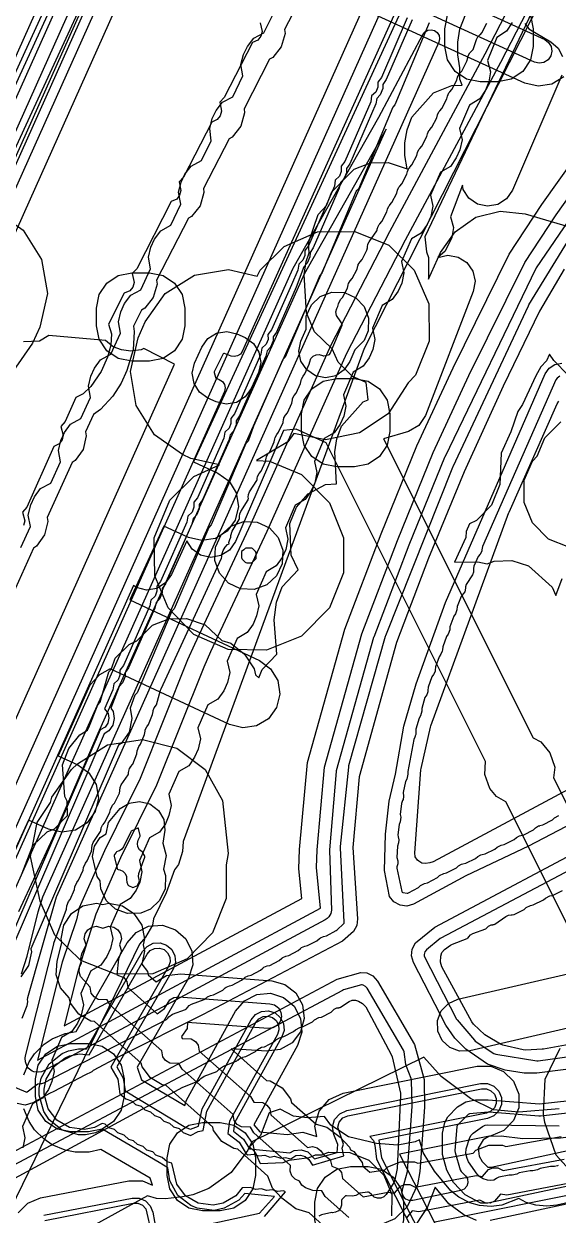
# Model space of a CAD drawing. Header units: metres. Extents: x 3158 to 3711, y 9867 to 11440.
# Drawn here: x 3595.4 to 3625.6, y 11284.5 to 11351.9 of the extents above; entities that cross this region are included whole.
import ezdxf

# ---------------------------------------------------------------- set-up
doc = ezdxf.new("R2010")
doc.units = ezdxf.units.M
doc.layers.add('AI_GREENING_EXCLUSIONS', color=1, linetype='Continuous')
doc.layers.add('AI_GREENING_LAWN', color=82, linetype='Continuous')

msp = doc.modelspace()

# ---------------------------------------------------------------- linework, layer by layer
at = {"layer": 'AI_GREENING_EXCLUSIONS'}
for points in [[(3615.856, 11389.337), (3578.503, 11305.892)], [(3616.796, 11388.998), (3579.417, 11305.485)], [(3592.33, 11338.079), (3613.297, 11384.923)], [(3589.991, 11338.357), (3606.111, 11373.537)], [(3590.264, 11338.232), (3606.384, 11373.412)], [(3593.957, 11342.763), (3607.77, 11372.71)], [(3631.171, 11368.948), (3621.447, 11350.129), (3616.065, 11340.106), (3612.755, 11333.686), (3608.23, 11323.592), (3605.04, 11316.774), (3604.657, 11315.919), (3601.978, 11309.208), (3599.951, 11305.132), (3598.529, 11301.896), (3598.369, 11301.232), (3597.557, 11298.841), (3596.166, 11293.294), (3612.172, 11301.884), (3611.95, 11304.174), (3611.97, 11305.175), (3612.387, 11309.847), (3614.501, 11317.375), (3616.51, 11322.657), (3618.537, 11327.625), (3620.556, 11331.984), (3623.722, 11338.369), (3625.49, 11341.065), (3627.433, 11343.787)], [(3551.793, 11251.274), (3603.641, 11367.027)], [(3631.5, 11367.408), (3622.335, 11349.667), (3616.948, 11339.637), (3613.644, 11333.228), (3609.138, 11323.173), (3605.95, 11316.359), (3605.566, 11315.501), (3602.906, 11308.835), (3600.865, 11304.726), (3599.478, 11301.539), (3598.465, 11298.363), (3597.677, 11295.23), (3611.111, 11302.438), (3610.952, 11304.105), (3610.971, 11305.2), (3611.424, 11310.117), (3613.538, 11317.646), (3615.587, 11323.041), (3617.609, 11327.998), (3619.657, 11332.422), (3622.834, 11338.828), (3624.674, 11341.643), (3626.642, 11344.398)], [(3568.627, 11291.224), (3601.912, 11365.595)], [(3559.291, 11229.226), (3618.511, 11361.559)], [(3560.204, 11228.818), (3619.424, 11361.15)], [(3619.435, 11358.495), (3604.985, 11327.098), (3606.365, 11326.467), (3606.998, 11326.01), (3607.408, 11325.346), (3607.532, 11324.576), (3607.353, 11323.816), (3606.896, 11323.183), (3606.232, 11322.774), (3605.461, 11322.649), (3604.702, 11322.829), (3603.313, 11323.464), (3601.399, 11319.306), (3608.721, 11315.873), (3609.35, 11315.411), (3609.753, 11314.743), (3609.87, 11313.971), (3609.683, 11313.214), (3609.22, 11312.585), (3608.552, 11312.182), (3607.781, 11312.065), (3607.023, 11312.252), (3600.278, 11315.414), (3599.673, 11315.07), (3599.121, 11314.49), (3597.336, 11310.498), (3598.45, 11309.989), (3599.082, 11309.532), (3599.492, 11308.868), (3599.617, 11308.098), (3599.437, 11307.338), (3598.98, 11306.706), (3598.316, 11306.296), (3597.546, 11306.171), (3596.786, 11306.351), (3595.664, 11306.864), (3591.085, 11296.916)], [(3626.408, 11357.358), (3618.071, 11339.812), (3618.154, 11338.968), (3618.275, 11338.639), (3618.275, 11337.42), (3618.959, 11338.93), (3619.77, 11340.104), (3620.941, 11340.918), (3622.324, 11341.27), (3623.742, 11341.114), (3626.679, 11340.241)], [(3611.959, 11356.851), (3624.84, 11350.962), (3625.062, 11350.802), (3625.205, 11350.57), (3625.249, 11350.3), (3625.186, 11350.034), (3625.026, 11349.813), (3624.793, 11349.669), (3624.524, 11349.626), (3624.258, 11349.689), (3611.11, 11355.712)], [(3625.363, 11354.646), (3614.642, 11333.498), (3604.401, 11305.653), (3604.362, 11305.094), (3604.147, 11304.344), (3603.92, 11304.058), (3603.447, 11302.745), (3602.725, 11301.279), (3602.674, 11300.92), (3602.279, 11300.247), (3601.932, 11299.858), (3586.598, 11268.394)], [(3625.363, 11354.646), (3614.642, 11333.498), (3604.401, 11305.653), (3604.362, 11305.094), (3604.147, 11304.344), (3603.92, 11304.058), (3603.447, 11302.745), (3602.725, 11301.279), (3602.674, 11300.92), (3602.279, 11300.247), (3601.932, 11299.858), (3586.598, 11268.394)], [(3625.911, 11348.861), (3625.247, 11348.451), (3624.477, 11348.327), (3623.717, 11348.506), (3611.468, 11354.107), (3610.14, 11351.533), (3610.166, 11351.309), (3609.953, 11350.558), (3609.469, 11349.946), (3609.292, 11349.847), (3607.845, 11347.041), (3607.872, 11346.817), (3607.659, 11346.067), (3607.175, 11345.454), (3606.998, 11345.355), (3605.551, 11342.55), (3605.577, 11342.326), (3605.365, 11341.575), (3604.881, 11340.963), (3604.704, 11340.864), (3602.902, 11337.364), (3602.928, 11337.14), (3602.716, 11336.389), (3602.232, 11335.777), (3602.055, 11335.678), (3601.592, 11334.771), (3601.643, 11334.47), (3601.584, 11333.438), (3601.23, 11332.257), (3600.892, 11331.549), (3600.427, 11330.82), (3599.724, 11330.06), (3599.343, 11329.784), (3598.884, 11328.79), (3598.921, 11328.568), (3598.747, 11327.807), (3598.295, 11327.171), (3598.123, 11327.064), (3596.713, 11323.952), (3596.75, 11323.73), (3596.576, 11322.969), (3596.124, 11322.333), (3595.952, 11322.226), (3594.585, 11319.211)], [(3617.073, 11352.197), (3615.608, 11348.819), (3615.401, 11348.561), (3615.404, 11348.27), (3615.294, 11347.998), (3615.058, 11347.774), (3615.012, 11347.442), (3613.547, 11344.064), (3613.34, 11343.806), (3613.343, 11343.516), (3613.233, 11343.244), (3612.996, 11343.019), (3612.95, 11342.688), (3611.486, 11339.309), (3611.279, 11339.052), (3611.281, 11338.761), (3611.172, 11338.489), (3610.935, 11338.264), (3610.889, 11337.933), (3610.526, 11337.096), (3609.407, 11334.558), (3609.198, 11334.301), (3609.2, 11334.016), (3609.09, 11333.743), (3608.849, 11333.517), (3608.801, 11333.185), (3607.315, 11329.816), (3607.106, 11329.56), (3607.108, 11329.274), (3606.999, 11329.002), (3606.758, 11328.776), (3606.71, 11328.444), (3605.224, 11325.075), (3605.015, 11324.819), (3605.017, 11324.533), (3604.907, 11324.261), (3604.666, 11324.034), (3604.618, 11323.703), (3603.132, 11320.334), (3602.924, 11320.077), (3602.925, 11319.792), (3602.816, 11319.519), (3602.575, 11319.293), (3602.527, 11318.961), (3601.041, 11315.592), (3600.832, 11315.336), (3600.834, 11315.05), (3600.724, 11314.778), (3600.483, 11314.552), (3600.435, 11314.22), (3599.961, 11313.144), (3600.161, 11312.879), (3600.211, 11312.61), (3600.154, 11312.343), (3599.999, 11312.118), (3599.717, 11311.96), (3594.454, 11299.749)], [(3617.348, 11352.078), (3615.883, 11348.699), (3615.698, 11348.431), (3615.694, 11348.191), (3615.543, 11347.83), (3615.355, 11347.637), (3615.287, 11347.323), (3613.822, 11343.945), (3613.637, 11343.677), (3613.633, 11343.437), (3613.482, 11343.076), (3613.293, 11342.882), (3613.226, 11342.568), (3611.761, 11339.19), (3611.575, 11338.922), (3611.572, 11338.682), (3611.42, 11338.321), (3611.232, 11338.128), (3610.801, 11336.975), (3609.681, 11334.437), (3609.494, 11334.17), (3609.49, 11333.937), (3609.339, 11333.576), (3609.145, 11333.377), (3609.076, 11333.064), (3607.59, 11329.695), (3607.402, 11329.428), (3607.398, 11329.195), (3607.247, 11328.834), (3607.054, 11328.636), (3606.984, 11328.323), (3605.498, 11324.954), (3605.311, 11324.687), (3605.307, 11324.454), (3605.156, 11324.093), (3604.963, 11323.894), (3604.893, 11323.582), (3603.407, 11320.213), (3603.219, 11319.946), (3603.215, 11319.713), (3603.064, 11319.352), (3602.871, 11319.153), (3602.801, 11318.84), (3601.315, 11315.471), (3601.128, 11315.204), (3601.124, 11314.971), (3600.973, 11314.61), (3600.78, 11314.412), (3600.31, 11313.191), (3600.44, 11312.989), (3600.511, 11312.606), (3600.429, 11312.224), (3600.208, 11311.903), (3599.945, 11311.733), (3594.776, 11299.738)], [(3595.226, 11322.266), (3595.781, 11323.457), (3595.654, 11324.098), (3595.793, 11324.666), (3596.004, 11325.119), (3596.35, 11325.591), (3596.922, 11325.906), (3597.477, 11327.097), (3597.35, 11327.738), (3597.489, 11328.306), (3597.7, 11328.759), (3598.046, 11329.232), (3598.618, 11329.546), (3599.173, 11330.737), (3599.046, 11331.378), (3599.185, 11331.946), (3599.396, 11332.4), (3599.742, 11332.872), (3600.315, 11333.187), (3600.87, 11334.377), (3600.743, 11335.018), (3600.881, 11335.587), (3601.093, 11336.04), (3601.439, 11336.512), (3602.011, 11336.827), (3602.566, 11338.017), (3602.439, 11338.658), (3602.578, 11339.227), (3602.789, 11339.68), (3603.135, 11340.152), (3603.707, 11340.467), (3604.267, 11341.669), (3604.138, 11342.336), (3604.288, 11342.902), (3604.508, 11343.351), (3604.862, 11343.817), (3605.44, 11344.121), (3605.985, 11345.234), (3605.903, 11345.944), (3606.052, 11346.51), (3606.272, 11346.959), (3606.627, 11347.424), (3607.205, 11347.728), (3607.782, 11348.909), (3607.667, 11349.552), (3607.816, 11350.117), (3608.036, 11350.567), (3608.391, 11351.032), (3608.969, 11351.336), (3609.546, 11352.516)], [(3595.301, 11303.855), (3595.912, 11305.425), (3596.711, 11306.192), (3597.126, 11306.375), (3597.874, 11307.116), (3597.844, 11307.928), (3597.724, 11308.189), (3597.589, 11309.979), (3597.938, 11310.91), (3598.572, 11311.677), (3599.007, 11311.941), (3599.082, 11312.083), (3599.576, 11313.378), (3599.713, 11313.532), (3600.211, 11315.228), (3600.351, 11315.406), (3600.568, 11316.004), (3601.348, 11316.79), (3601.784, 11316.995), (3602.666, 11317.876), (3603.597, 11318.226), (3604.591, 11318.253), (3605.641, 11317.901), (3606.595, 11316.999), (3607.097, 11316.854), (3607.877, 11316.237), (3608.413, 11315.398), (3608.49, 11315.075), (3608.674, 11314.901), (3608.867, 11315.369), (3609.697, 11316.243), (3609.541, 11318.17), (3609.671, 11319.168), (3610.01, 11320.043), (3610.912, 11320.993), (3610.508, 11321.831), (3610.432, 11323.625), (3610.811, 11324.544), (3611.47, 11325.289), (3612.444, 11325.817), (3613.077, 11325.856), (3612.972, 11327.666), (3613.089, 11328.393), (3613.35, 11329.117), (3614.588, 11330.49), (3614.859, 11330.612), (3614.754, 11331.587), (3613.969, 11331.932), (3613.159, 11332.742), (3612.833, 11333.48), (3611.82, 11334.44), (3611.367, 11335.524), (3611.235, 11337.695), (3611.352, 11338.422), (3611.527, 11338.907), (3611.496, 11339.476), (3612.03, 11341.074), (3612.51, 11341.593), (3612.812, 11342.364), (3614.071, 11343.643), (3615.002, 11343.993), (3615.996, 11344.02), (3617.058, 11343.656), (3616.942, 11344.415), (3616.943, 11345.133), (3617.06, 11345.86), (3617.321, 11346.584), (3618.559, 11347.957), (3619.589, 11348.364), (3620.168, 11348.38), (3620.039, 11348.73), (3620.039, 11349.359), (3619.923, 11350.102), (3619.924, 11350.82), (3620.041, 11351.547), (3620.38, 11352.422)], [(3618.313, 11351.901), (3616.372, 11347.271), (3616.252, 11347.146), (3614.311, 11342.517), (3614.191, 11342.392), (3612.25, 11337.762), (3612.13, 11337.637), (3610.168, 11333.017), (3610.04, 11332.884), (3608.382, 11329.118), (3608.076, 11328.275), (3607.949, 11328.143), (3605.985, 11323.534), (3605.857, 11323.401), (3603.893, 11318.792), (3603.766, 11318.66), (3601.802, 11314.051), (3601.675, 11313.919), (3601.401, 11313.188), (3601.511, 11312.592), (3601.348, 11311.828), (3600.905, 11311.186), (3600.757, 11311.09), (3595.801, 11299.589), (3595.833, 11299.417), (3595.67, 11298.653), (3595.227, 11298.011)], [(3623, 11351.924), (3622.683, 11351.432), (3622.13, 11351.083), (3621.615, 11349.779), (3621.78, 11349.147), (3621.676, 11348.571), (3621.492, 11348.106), (3621.175, 11347.615), (3620.598, 11347.261), (3620.022, 11345.941), (3620.165, 11345.303), (3620.04, 11344.731), (3619.841, 11344.273), (3619.507, 11343.793), (3618.942, 11343.464), (3618.382, 11342.178), (3618.525, 11341.541), (3618.4, 11340.969), (3618.2, 11340.511), (3617.866, 11340.03), (3617.302, 11339.701), (3616.742, 11338.416), (3616.885, 11337.779), (3616.76, 11337.207), (3616.56, 11336.748), (3616.226, 11336.268), (3615.662, 11335.939), (3615.101, 11334.654), (3615.244, 11334.016), (3615.12, 11333.444), (3614.92, 11332.986), (3614.586, 11332.505), (3614.021, 11332.176), (3613.461, 11330.891), (3613.604, 11330.254), (3613.479, 11329.682), (3613.28, 11329.224), (3612.946, 11328.743), (3612.381, 11328.414), (3611.821, 11327.129), (3611.964, 11326.491), (3611.839, 11325.92), (3611.639, 11325.461), (3611.305, 11324.981), (3610.741, 11324.652), (3610.181, 11323.366), (3610.324, 11322.729), (3610.199, 11322.157), (3609.999, 11321.699), (3609.665, 11321.218), (3609.101, 11320.889), (3608.54, 11319.604), (3608.683, 11318.967), (3608.559, 11318.395), (3608.359, 11317.936), (3608.025, 11317.456), (3607.46, 11317.127), (3606.895, 11315.838), (3607.035, 11315.2), (3606.909, 11314.629), (3606.707, 11314.171), (3606.371, 11313.692), (3605.806, 11313.365), (3605.241, 11312.082), (3605.382, 11311.444), (3605.255, 11310.872), (3605.054, 11310.415), (3604.718, 11309.935), (3604.152, 11309.608), (3603.588, 11308.325), (3603.728, 11307.687), (3603.602, 11307.116), (3603.4, 11306.658), (3603.064, 11306.179), (3602.499, 11305.852), (3601.934, 11304.569), (3602.075, 11303.931), (3601.948, 11303.359), (3601.747, 11302.902), (3601.411, 11302.422), (3600.845, 11302.095), (3600.281, 11300.812), (3600.421, 11300.174), (3600.295, 11299.603), (3600.093, 11299.145), (3599.757, 11298.666), (3599.192, 11298.339), (3598.627, 11297.055), (3598.768, 11296.417), (3598.641, 11295.846), (3598.44, 11295.388), (3598.104, 11294.909), (3597.538, 11294.582), (3596.974, 11293.299), (3597.114, 11292.661), (3596.988, 11292.09), (3596.786, 11291.632), (3596.45, 11291.152), (3595.885, 11290.825), (3595.32, 11289.542), (3595.461, 11288.904), (3595.334, 11288.333)], [(3608.764, 11351.911), (3608.87, 11351.412), (3608.795, 11351.149), (3608.626, 11350.935), (3608.316, 11350.793), (3606.727, 11347.682), (3606.47, 11347.419), (3606.576, 11346.921), (3606.501, 11346.658), (3606.332, 11346.444), (3606.022, 11346.302), (3604.433, 11343.191), (3604.176, 11342.928), (3604.281, 11342.429), (3604.207, 11342.166), (3604.038, 11341.952), (3603.728, 11341.811), (3601.784, 11338.005), (3601.527, 11337.742), (3601.632, 11337.243), (3601.558, 11336.981), (3601.389, 11336.766), (3601.079, 11336.625), (3600.193, 11334.89), (3600.35, 11334.329), (3600.308, 11333.686), (3600.132, 11333.017), (3599.768, 11332.202), (3599.189, 11331.358), (3598.747, 11330.944), (3598.346, 11330.737), (3597.735, 11329.374), (3597.491, 11329.098), (3597.622, 11328.606), (3597.561, 11328.339), (3597.403, 11328.117), (3597.1, 11327.96), (3595.564, 11324.536), (3595.321, 11324.26), (3595.451, 11323.768), (3595.39, 11323.502)], [(3623.716, 11351.878), (3623.944, 11351.569), (3625.189, 11350.837), (3625.597, 11350.485), (3625.854, 11350.011)], [(3625.807, 11348.951), (3623.01, 11342.447), (3622.678, 11341.965), (3622.187, 11341.646), (3621.612, 11341.54), (3621.039, 11341.662), (3620.557, 11341.993), (3620.239, 11342.484), (3620.191, 11342.743), (3619.521, 11340.945), (3619.676, 11340.347), (3619.583, 11339.77), (3619.206, 11339.011), (3618.792, 11338.643), (3619.368, 11338.774), (3619.945, 11338.675), (3620.439, 11338.362), (3620.777, 11337.883), (3620.905, 11337.312), (3620.805, 11336.736), (3618.102, 11329.719), (3617.723, 11329.16), (3617.137, 11328.823), (3615.73, 11328.397), (3624.192, 11311.509), (3624.624, 11311.277), (3625.134, 11310.659), (3625.413, 11309.847), (3625.328, 11309.243), (3632.13, 11295.667)], [(3595.262, 11298.169), (3595.589, 11299.163), (3596.204, 11301.67), (3596.477, 11302.519), (3615.886, 11345.903), (3611.24, 11337.711), (3599.583, 11311.754), (3597.02, 11305.829), (3595.104, 11301.678)], [(3625.939, 11337.995), (3624.553, 11335.618), (3622.487, 11331.38), (3620.293, 11326.541), (3618.27, 11321.66), (3616.458, 11316.887), (3614.359, 11309.311), (3614.002, 11305.303), (3614.257, 11301.289), (3614.215, 11300.901), (3614.028, 11300.559), (3613.413, 11300.011), (3605.527, 11295.881), (3600.816, 11293.51), (3599.317, 11292.705), (3599.234, 11292.639), (3598.838, 11292.448), (3597.099, 11291.516), (3596.854, 11291.42), (3595.917, 11290.881), (3595.472, 11290.76), (3595.019, 11290.853)], [(3560.89, 11236.47), (3603.917, 11332.616), (3602.184, 11333.51), (3602.034, 11333.428), (3601.452, 11333.363), (3600.923, 11333.426), (3600.454, 11333.606), (3600.017, 11333.958), (3596.811, 11334.236), (3596.811, 11334.236), (3596.276, 11333.928), (3595.386, 11333.89)], [(3626.169, 11332.009), (3625.359, 11332.82), (3625.107, 11333.193), (3624.948, 11332.811), (3624.629, 11332.475), (3624.336, 11331.961), (3623.58, 11330.343), (3623.326, 11329.95), (3622.923, 11328.794), (3622.372, 11327.587), (3622.301, 11325.822), (3621.831, 11324.657), (3620.976, 11323.78), (3620.583, 11323.599), (3620.4, 11323.16), (3620.38, 11322.821), (3619.748, 11321.43), (3621.067, 11321.456), (3621.589, 11321.348), (3621.986, 11321.497), (3622.98, 11321.524), (3623.929, 11321.224), (3625.254, 11320.013), (3625.47, 11319.558), (3625.828, 11320.516)], [(3631.492, 11309.351), (3623.932, 11305.382), (3620.389, 11303.704), (3617.425, 11302.115), (3617.05, 11302.005), (3616.662, 11302.047), (3616.32, 11302.234), (3616.075, 11302.538), (3615.78, 11304.003), (3615.843, 11306.071), (3616.053, 11307.934), (3616.402, 11309.457), (3616.878, 11312.16), (3617.578, 11314.552), (3619.231, 11319.15), (3624.861, 11332.077), (3625.086, 11332.396), (3625.086, 11332.396), (3625.415, 11332.605), (3625.8, 11332.672)], [(3626.2, 11322.273), (3625.047, 11322.741), (3624.141, 11323.647), (3623.673, 11324.8), (3623.687, 11326.058), (3624.141, 11327.141), (3624.413, 11327.432), (3624.842, 11328.457), (3625.748, 11329.363)], [(3627.431, 11298.349), (3622.649, 11307.891), (3622.107, 11308.185), (3621.747, 11308.647), (3621.45, 11309.439), (3621.502, 11310.18), (3612.486, 11328.174), (3610.799, 11328.95), (3610.079, 11328.867), (3607.364, 11322.601), (3607.03, 11322.121), (3606.538, 11321.804), (3605.962, 11321.701), (3605.39, 11321.826), (3604.909, 11322.16), (3604.606, 11322.632), (3603.748, 11320.74), (3603.407, 11320.264), (3602.909, 11319.955), (3602.332, 11319.86), (3601.762, 11319.993), (3601.605, 11320.106), (3563.628, 11235.244)], [(3627.817, 11292.998), (3624.401, 11292.553), (3623.678, 11292.553), (3622.597, 11292.726), (3621.604, 11293.067), (3620.375, 11293.915), (3619.758, 11294.546), (3619.244, 11295.272), (3617.415, 11298.812), (3617.415, 11298.812), (3617.307, 11299.187), (3617.351, 11299.575), (3617.54, 11299.916), (3618.62, 11300.801), (3638.341, 11311.274)], [(3612.657, 11283.655), (3611.535, 11284.671), (3610.769, 11284.902), (3609.986, 11285.506), (3609.448, 11286.071), (3609.188, 11286.744), (3607.491, 11288.271), (3607.268, 11288.302), (3606.595, 11288.698), (3606.124, 11289.32), (3606.073, 11289.517), (3603.447, 11291.872), (3603.223, 11291.903), (3602.551, 11292.298), (3602.08, 11292.921), (3602.029, 11293.118), (3599.402, 11295.473), (3599.179, 11295.504), (3598.506, 11295.899), (3598.036, 11296.522), (3597.959, 11296.817), (3597.474, 11297.379), (3597.228, 11298.12), (3597.285, 11298.898), (3597.553, 11299.923), (3597.506, 11300.16), (3597.658, 11300.925), (3598.092, 11301.574), (3598.741, 11302.008), (3599.506, 11302.16), (3599.859, 11302.09), (3600.212, 11302.16), (3600.977, 11302.008), (3601.626, 11301.574), (3602.06, 11300.925), (3602.212, 11300.16), (3602.142, 11299.809), (3602.213, 11299.453), (3602.068, 11298.726), (3602.385, 11298.307), (3602.436, 11298.111), (3602.871, 11297.723), (3603.471, 11298.07), (3604.257, 11298.168), (3609.408, 11297.784), (3610.159, 11297.575), (3610.774, 11297.094), (3611.158, 11296.415), (3611.253, 11295.64), (3611.044, 11294.888), (3610.564, 11294.274), (3609.884, 11293.889), (3609.11, 11293.795), (3607.117, 11293.943), (3609.107, 11292.155), (3609.33, 11292.124), (3610.003, 11291.729), (3610.473, 11291.106), (3610.524, 11290.909), (3611.915, 11289.671), (3612.528, 11289.518), (3613.273, 11288.948), (3613.812, 11288.383), (3613.87, 11288.232), (3614.047, 11288.128), (3614.517, 11287.505), (3614.568, 11287.309), (3614.96, 11286.96), (3615.81, 11287.107), (3615.971, 11287.265), (3616.695, 11287.557), (3617.475, 11287.549), (3617.662, 11287.47), (3620.79, 11288.047), (3620.95, 11288.205), (3621.674, 11288.496), (3622.455, 11288.489), (3622.641, 11288.409), (3625.769, 11288.987)], [(3595.394, 11292.47), (3595.696, 11293.192), (3596.006, 11293.653), (3596.547, 11294.194), (3597.008, 11294.504), (3597.73, 11294.806), (3598.36, 11294.92), (3601.239, 11299.93), (3601.752, 11300.518), (3602.452, 11300.864), (3603.23, 11300.917), (3603.97, 11300.668), (3604.557, 11300.154), (3604.904, 11299.455), (3604.957, 11298.677), (3604.707, 11297.937), (3601.809, 11292.894), (3602.044, 11292.184), (3604.495, 11290.729), (3604.596, 11291.034), (3607.364, 11296.056), (3607.867, 11296.652), (3608.56, 11297.011), (3609.337, 11297.078), (3610.081, 11296.842), (3610.678, 11296.339), (3611.037, 11295.646), (3611.103, 11294.868), (3610.867, 11294.125), (3608.392, 11289.635), (3608.739, 11289.242), (3610.29, 11289.096), (3611.164, 11289.229), (3611.951, 11288.974), (3611.85, 11289.575), (3612.086, 11290.415), (3612.657, 11291.074), (3613.454, 11291.428), (3621.017, 11292.948), (3621.798, 11292.949), (3622.519, 11292.652), (3623.072, 11292.101), (3623.372, 11291.381), (3623.374, 11290.601), (3623.076, 11289.879), (3622.526, 11289.326), (3621.805, 11289.026), (3616.641, 11287.989), (3619.491, 11282.395)], [(3613.767, 11284.407), (3612.438, 11285.591), (3612.248, 11285.906), (3611.739, 11285.93), (3611.325, 11286.078), (3611.105, 11286.24), (3610.971, 11286.464), (3610.734, 11286.569), (3610.546, 11286.767), (3610.447, 11287.021), (3610.474, 11287.339), (3608.393, 11289.192), (3608.204, 11289.506), (3607.695, 11289.53), (3607.459, 11289.669), (3607.295, 11289.887), (3607.236, 11290.222), (3604.349, 11292.792), (3604.159, 11293.107), (3603.651, 11293.131), (3603.415, 11293.269), (3603.25, 11293.487), (3603.192, 11293.823), (3600.305, 11296.393), (3600.115, 11296.708), (3599.606, 11296.732), (3599.371, 11296.87), (3599.206, 11297.088), (3599.147, 11297.424), (3598.604, 11298.021), (3598.518, 11298.28), (3598.538, 11298.552), (3598.655, 11298.785), (3598.617, 11299.042), (3598.683, 11299.307), (3598.916, 11299.807), (3598.806, 11300.16), (3598.859, 11300.428), (3599.011, 11300.655), (3599.238, 11300.807), (3599.506, 11300.86), (3599.859, 11300.75), (3600.212, 11300.86), (3600.48, 11300.807), (3600.707, 11300.655), (3600.859, 11300.428), (3600.912, 11300.16), (3600.802, 11299.807), (3600.913, 11299.453), (3600.752, 11299.024), (3600.659, 11298.119), (3601.05, 11297.959), (3601.215, 11297.741), (3601.273, 11297.405), (3602.941, 11295.921), (3603.347, 11296.206), (3603.645, 11296.699), (3603.885, 11296.837), (3604.16, 11296.872), (3609.311, 11296.487), (3609.574, 11296.414), (3609.789, 11296.246), (3609.923, 11296.008), (3609.957, 11295.737), (3609.884, 11295.474), (3609.715, 11295.259), (3609.478, 11295.124), (3609.206, 11295.091), (3604.652, 11295.431), (3604.635, 11295.091), (3604.309, 11294.639), (3604.35, 11294.521), (3604.859, 11294.497), (3605.094, 11294.358), (3605.259, 11294.14), (3605.318, 11293.805), (3608.204, 11291.235), (3608.394, 11290.92), (3608.903, 11290.896), (3609.138, 11290.758), (3609.303, 11290.54), (3609.362, 11290.204), (3611.428, 11288.364), (3611.707, 11288.409), (3611.972, 11288.343), (3612.191, 11288.18), (3612.312, 11287.979), (3612.714, 11287.687), (3612.809, 11287.314), (3613.183, 11287.157), (3613.347, 11286.939), (3613.406, 11286.603), (3614.573, 11285.564), (3615.988, 11285.831), (3616.353, 11285.789), (3616.683, 11286.177), (3616.936, 11286.279), (3617.209, 11286.277), (3617.511, 11286.118), (3620.967, 11286.77), (3621.332, 11286.728), (3621.662, 11287.117), (3621.915, 11287.219), (3622.189, 11287.216), (3622.49, 11287.058), (3625.946, 11287.71)], [(3668.178, 11301.226), (3666.615, 11300.499), (3661.826, 11298.002), (3659.552, 11296.992), (3657.493, 11296.207), (3653.95, 11295.16), (3634.548, 11290.327), (3632.729, 11289.938), (3629.942, 11289.42), (3625.724, 11288.887), (3623.612, 11288.844), (3622.382, 11288.995), (3621.68, 11288.978), (3621.359, 11288.795), (3621.082, 11288.323), (3621.138, 11287.88), (3621.301, 11287.566), (3621.628, 11287.249), (3621.807, 11287.251), (3632.124, 11289.487), (3648.354, 11292.877), (3665.306, 11296.3), (3679.976, 11299.445)], [(3603.234, 11283.458), (3608.721, 11284.654), (3609.574, 11285.598), (3607.883, 11285.758), (3607.544, 11285.386), (3606.722, 11284.924), (3606.158, 11284.81), (3605.198, 11284.924), (3604.837, 11285.075), (3604.106, 11285.656), (3603.644, 11286.478), (3603.53, 11287.214), (3603.057, 11287.513), (3599.86, 11289.376), (3599.452, 11289.194), (3598.888, 11289.08), (3598.492, 11289.08), (3597.567, 11289.345), (3596.836, 11289.926), (3596.525, 11290.387), (3596.26, 11291.312), (3596.26, 11291.708), (3596.374, 11292.272), (3596.836, 11293.094), (3597.567, 11293.675), (3597.928, 11293.826), (3598.492, 11293.94), (3598.941, 11293.93), (3602.106, 11299.432), (3602.363, 11299.726), (3602.712, 11299.899), (3603.102, 11299.925), (3603.471, 11299.801), (3603.765, 11299.544), (3603.939, 11299.194), (3603.965, 11298.805), (3603.84, 11298.435), (3600.665, 11292.916), (3601.006, 11292.272), (3601.12, 11291.57), (3604.559, 11289.494), (3604.822, 11289.395), (3605.27, 11289.571), (3605.472, 11290.552), (3608.24, 11295.573), (3608.491, 11295.871), (3608.838, 11296.051), (3609.227, 11296.084), (3609.598, 11295.966), (3609.897, 11295.715), (3610.076, 11295.368), (3610.11, 11294.979), (3609.991, 11294.607), (3607.313, 11289.749), (3607.251, 11289.292), (3607.814, 11288.824), (3608.161, 11288.277), (3610.442, 11288.064), (3610.682, 11288.193), (3611.071, 11288.233), (3611.444, 11288.122), (3611.833, 11287.716), (3613.107, 11288.085), (3613.147, 11288.534), (3612.921, 11289.091), (3612.849, 11289.521), (3612.967, 11289.941), (3613.252, 11290.271), (3613.651, 11290.448), (3621.214, 11291.968), (3621.605, 11291.968), (3621.965, 11291.82), (3622.242, 11291.544), (3622.392, 11291.184), (3622.393, 11290.794), (3622.244, 11290.433), (3621.969, 11290.157), (3621.608, 11290.007), (3615.46, 11288.771), (3615.623, 11287.783), (3618.786, 11281.578)], [(3608.999, 11284.453), (3610.183, 11285.854), (3610.073, 11285.909), (3609.735, 11285.872), (3609.453, 11285.971), (3609.114, 11285.934), (3608.832, 11286.034), (3608.495, 11285.996), (3608.211, 11286.096), (3607.744, 11286.088), (3607.377, 11285.634), (3606.663, 11285.218), (3606.099, 11285.104), (3605.257, 11285.218), (3604.543, 11285.634), (3604.044, 11286.284), (3603.759, 11287.475), (3603.495, 11287.548), (3603.22, 11287.791), (3602.859, 11287.924), (3602.682, 11288.107), (3602.361, 11288.213), (3602.144, 11288.423), (3601.823, 11288.529), (3601.606, 11288.739), (3601.343, 11288.813), (3601.068, 11289.055), (3600.706, 11289.189), (3600.53, 11289.371), (3600.207, 11289.479), (3599.992, 11289.687), (3599.833, 11289.719), (3599.393, 11289.488), (3598.829, 11289.374), (3597.987, 11289.488), (3597.273, 11289.904), (3596.774, 11290.554), (3596.554, 11291.371), (3596.554, 11291.649), (3596.668, 11292.213), (3597.084, 11292.927), (3597.734, 11293.426), (3597.987, 11293.532), (3598.551, 11293.646), (3599.092, 11293.593), (3602.366, 11299.282), (3602.546, 11299.488), (3602.791, 11299.609), (3603.063, 11299.628), (3603.322, 11299.54), (3603.528, 11299.361), (3603.649, 11299.116), (3603.667, 11298.844), (3603.58, 11298.585), (3600.311, 11292.904), (3600.712, 11292.213), (3600.826, 11291.384), (3601.167, 11291.113), (3601.491, 11291.005), (3601.705, 11290.797), (3602.029, 11290.689), (3602.243, 11290.481), (3602.565, 11290.374), (3602.781, 11290.165), (3603.103, 11290.058), (3603.32, 11289.849), (3603.641, 11289.742), (3603.858, 11289.533), (3604.179, 11289.426), (3604.396, 11289.217), (3604.82, 11289.032), (3605.257, 11289.262), (3605.539, 11289.319), (3605.735, 11290.407), (3608.503, 11295.428), (3608.679, 11295.637), (3608.921, 11295.763), (3609.193, 11295.786), (3609.454, 11295.703), (3609.663, 11295.527), (3609.788, 11295.285), (3609.811, 11295.013), (3609.729, 11294.752), (3607.024, 11289.845), (3606.928, 11289.148), (3607.566, 11288.657), (3607.959, 11287.997), (3608.062, 11287.946), (3608.399, 11287.983), (3608.683, 11287.883), (3609.02, 11287.92), (3609.304, 11287.821), (3609.573, 11287.863), (3609.925, 11287.758), (3610.195, 11287.801), (3610.49, 11287.727), (3610.771, 11287.907), (3611.042, 11287.935), (3611.304, 11287.857), (3611.516, 11287.684), (3611.713, 11287.369), (3613.486, 11287.882), (3613.386, 11288.32), (3613.464, 11288.551), (3613.149, 11289.505), (3613.231, 11289.799), (3613.431, 11290.03), (3613.71, 11290.154), (3621.273, 11291.673), (3621.547, 11291.674), (3621.799, 11291.57), (3621.993, 11291.377), (3622.098, 11291.125), (3622.098, 11290.852), (3621.994, 11290.599), (3621.801, 11290.406), (3621.549, 11290.301), (3614.958, 11288.977), (3615.155, 11288.758), (3615.239, 11288.498), (3615.331, 11287.695), (3618.574, 11281.332)], [(3594.172, 11287.77), (3613.104, 11297.871), (3614.44, 11298.255), (3614.78, 11298.226), (3615.13, 11298.056), (3615.389, 11297.764), (3617.483, 11294.182), (3618.018, 11292.205), (3618.051, 11290.645), (3617.789, 11287.003), (3617.658, 11286.242), (3617.068, 11285.009), (3616.376, 11284.322), (3615.166, 11283.824), (3614.776, 11283.819), (3614.503, 11283.914), (3614.327, 11283.737), (3613.967, 11283.587), (3592.785, 11279.327)], [(3626.4, 11295.157), (3620.605, 11293.819), (3620.02, 11293.801), (3619.473, 11294.008), (3619.046, 11294.409), (3618.806, 11294.943), (3618.788, 11295.528), (3618.995, 11296.075), (3619.396, 11296.501), (3619.93, 11296.742), (3626.876, 11298.346)], [(3625.664, 11290.548), (3623.385, 11290.354), (3621.944, 11290.494), (3620.647, 11291.138), (3618.989, 11292.38), (3618.002, 11293.469), (3608.286, 11288.688), (3608.056, 11288.202), (3607.11, 11286.954), (3605.859, 11286.047), (3604.958, 11285.685), (3604.373, 11285.57), (3603.408, 11285.46), (3602.897, 11285.488), (3602.38, 11285.621), (3595.727, 11281.964)], [(3626.802, 11286.48), (3625.496, 11287.93), (3624.845, 11289.769), (3624.772, 11290.272), (3624.874, 11292.22), (3625.713, 11293.981)], [(3648.049, 11290.821), (3621.624, 11285.219), (3621.234, 11285.214), (3620.351, 11285.691), (3619.675, 11286.379), (3619.302, 11287.074), (3619.071, 11287.966), (3619.055, 11289.164), (3619.199, 11289.781), (3619.366, 11290.102), (3619.366, 11290.102), (3619.905, 11290.655), (3620.384, 11290.934), (3620.932, 11291.054), (3621.653, 11291.063), (3624.546, 11290.829), (3629.663, 11291.401)], [(3595.07, 11284.665), (3595.624, 11285.215), (3596.346, 11285.511), (3601.326, 11286.484), (3602.112, 11286.48), (3602.68, 11286.239), (3602.539, 11286.629), (3599.747, 11288.254), (3599.086, 11288.1), (3598.294, 11288.1), (3597.73, 11288.214), (3597.008, 11288.516), (3596.547, 11288.826), (3596.006, 11289.367), (3595.696, 11289.828), (3595.394, 11290.55)], [(3627.251, 11285.507), (3625.521, 11285.104), (3624.952, 11285.049), (3624.333, 11285.104), (3623.796, 11285.255), (3623.382, 11285.474), (3622.416, 11285.104), (3621.807, 11285.032), (3621.147, 11285.087), (3620.6, 11285.241), (3619.982, 11285.557), (3619.539, 11285.908), (3618.607, 11287.032), (3617.972, 11288.078), (3617.757, 11288.786), (3617.524, 11288.675), (3616.545, 11288.49), (3615.325, 11288.581), (3613.742, 11288.97), (3612.76, 11289.613), (3612.395, 11290.117), (3611.409, 11290.032), (3610.645, 11290.131), (3609.89, 11290.531), (3609.273, 11290.316), (3608.771, 11289.041), (3608.152, 11288.4), (3608.468, 11288.1), (3608.76, 11287.465), (3610.056, 11287.51), (3610.394, 11287.652), (3611.527, 11287.8), (3611.881, 11287.945), (3612.263, 11287.945), (3612.617, 11288.09), (3613.82, 11288.087), (3614.901, 11287.636), (3615.741, 11286.794), (3616.193, 11285.698), (3616.188, 11284.5)], [(3634.434, 11283.967), (3634.522, 11285.16), (3634.872, 11286.202), (3635.49, 11287.143), (3635.325, 11287.142), (3621.765, 11284.228)], [(3626.157, 11286.325), (3622.701, 11285.673), (3622.336, 11285.715), (3622.006, 11285.326), (3621.753, 11285.224), (3621.479, 11285.227), (3621.178, 11285.385), (3617.721, 11284.733), (3617.356, 11284.775), (3617.027, 11284.386)], [(3620.985, 11284.242), (3620.269, 11284.554), (3619.412, 11285.186), (3618.653, 11286.121), (3618.223, 11285.007), (3617.607, 11284.087)], [(3618.631, 11284.16), (3627.803, 11286.003)], [(3596.538, 11284.529), (3601.518, 11285.502), (3601.911, 11285.5), (3602.272, 11285.347), (3602.547, 11285.067), (3602.693, 11284.702), (3602.886, 11283.653)], [(3596.595, 11284.235), (3601.575, 11285.208), (3601.85, 11285.206), (3602.103, 11285.099), (3602.296, 11284.903), (3602.609, 11283.498)]]:
    msp.add_lwpolyline(points, dxfattribs=at)
for points in [[(3623.6, 11352.989), (3624.034, 11352.34), (3624.186, 11351.575), (3624.186, 11350.575), (3624.034, 11349.81), (3623.6, 11349.161), (3622.951, 11348.727), (3622.186, 11348.575), (3621.186, 11348.575), (3620.421, 11348.727), (3619.772, 11349.161), (3619.338, 11349.81), (3619.186, 11350.575), (3619.186, 11351.575), (3619.338, 11352.34), (3619.772, 11352.989), (3620.421, 11353.423), (3621.186, 11353.575), (3622.186, 11353.575), (3622.951, 11353.423), (3623.6, 11352.989)], [(3596.402, 11338.533), (3596.731, 11336.61), (3596.299, 11334.708), (3595.896, 11333.804), (3594.769, 11332.213), (3593.118, 11331.173), (3591.195, 11330.844), (3589.293, 11331.276), (3588.829, 11331.483), (3587.237, 11332.61), (3586.197, 11334.261), (3585.868, 11336.184), (3586.3, 11338.086), (3586.703, 11338.99), (3587.83, 11340.581), (3589.481, 11341.621), (3591.404, 11341.95), (3593.306, 11341.518), (3593.771, 11341.311), (3595.362, 11340.184), (3596.402, 11338.533)], [(3606.465, 11326.928), (3604.844, 11327.298), (3604.376, 11327.508), (3602.786, 11328.637), (3601.75, 11330.29), (3601.424, 11332.215), (3601.859, 11334.115), (3602.266, 11335.022), (3603.395, 11336.609), (3605.048, 11337.646), (3606.972, 11337.971), (3608.594, 11337.599), (3608.755, 11337.925), (3610.105, 11339.276), (3612.006, 11340.096), (3614.102, 11340.119), (3616.025, 11339.34), (3617.47, 11337.925), (3618.29, 11336.024), (3618.314, 11333.929), (3617.535, 11332.006), (3617.123, 11331.563), (3615.986, 11329.817), (3614.364, 11328.733), (3612.451, 11328.352), (3610.661, 11328.708), (3610.319, 11328.226), (3608.545, 11327.169), (3609.287, 11327.134), (3611.092, 11326.378), (3612.682, 11324.788), (3613.473, 11322.807), (3613.473, 11320.829), (3612.682, 11318.848), (3611.092, 11317.258), (3609.111, 11316.467), (3606.957, 11316.502), (3605.009, 11317.354), (3603.562, 11318.848), (3602.806, 11320.653), (3602.771, 11322.807), (3603.658, 11324.931), (3605.009, 11326.282), (3606.465, 11326.928)], [(3603.916, 11337.205), (3604.35, 11336.556), (3604.502, 11335.791), (3604.502, 11334.791), (3604.35, 11334.026), (3603.916, 11333.377), (3603.267, 11332.943), (3602.502, 11332.791), (3601.502, 11332.791), (3600.737, 11332.943), (3600.088, 11333.377), (3599.654, 11334.026), (3599.502, 11334.791), (3599.502, 11335.791), (3599.654, 11336.556), (3600.088, 11337.205), (3600.737, 11337.639), (3601.502, 11337.791), (3602.502, 11337.791), (3603.267, 11337.639), (3603.916, 11337.205)], [(3611.366, 11335.332), (3611.657, 11335.969), (3612.157, 11336.438), (3612.816, 11336.688), (3613.526, 11336.665), (3614.163, 11336.374), (3614.633, 11335.873), (3614.883, 11335.215), (3614.859, 11334.504), (3614.633, 11333.963), (3614.111, 11333.427), (3613.832, 11332.768), (3613.511, 11332.292), (3613.025, 11331.966), (3612.445, 11331.853), (3611.877, 11331.966), (3611.39, 11332.292), (3611.061, 11332.788), (3610.951, 11333.363), (3611.065, 11333.926), (3611.348, 11334.595), (3611.366, 11335.332)], [(3604.923, 11332.113), (3605.053, 11332.684), (3605.459, 11333.588), (3605.797, 11334.064), (3606.293, 11334.375), (3606.87, 11334.472), (3607.441, 11334.342), (3607.905, 11334.133), (3608.38, 11333.796), (3608.691, 11333.3), (3608.789, 11332.723), (3608.659, 11332.152), (3608.255, 11331.248), (3607.917, 11330.772), (3607.42, 11330.46), (3606.844, 11330.363), (3606.273, 11330.493), (3605.808, 11330.701), (3605.331, 11331.04), (3605.02, 11331.536), (3604.923, 11332.113)], [(3615.505, 11331.23), (3615.939, 11330.581), (3616.091, 11329.816), (3616.091, 11328.816), (3615.939, 11328.051), (3615.505, 11327.402), (3614.856, 11326.968), (3614.091, 11326.816), (3613.091, 11326.816), (3612.326, 11326.968), (3611.677, 11327.402), (3611.243, 11328.051), (3611.091, 11328.816), (3611.091, 11329.816), (3611.243, 11330.581), (3611.677, 11331.23), (3612.326, 11331.664), (3613.091, 11331.816), (3614.091, 11331.816), (3614.856, 11331.664), (3615.505, 11331.23)], [(3608.594, 11323.703), (3609.279, 11323.38), (3609.78, 11322.832), (3610.042, 11322.115), (3610.007, 11321.346), (3609.684, 11320.661), (3609.136, 11320.16), (3608.419, 11319.898), (3607.65, 11319.933), (3606.965, 11320.256), (3606.464, 11320.804), (3606.202, 11321.521), (3606.237, 11322.29), (3606.56, 11322.975), (3607.108, 11323.476), (3607.825, 11323.738), (3608.594, 11323.703)], [(3596.986, 11308.158), (3598.097, 11309.724), (3598.432, 11310.042), (3600.129, 11311.103), (3602.107, 11311.414), (3604.047, 11310.924), (3605.64, 11309.712), (3606.63, 11307.972), (3606.947, 11304.964), (3606.841, 11304.326), (3606.841, 11302.434), (3606.056, 11300.482), (3604.625, 11299.012), (3602.7, 11298.176), (3600.576, 11298.147), (3598.624, 11298.932), (3597.154, 11300.363), (3596.318, 11302.288), (3595.781, 11304.809), (3596.162, 11306.722), (3596.913, 11307.846), (3596.986, 11308.158)], [(3600.054, 11306.093), (3600.176, 11306.718), (3600.844, 11307.506), (3601.353, 11307.825), (3601.946, 11307.918), (3602.529, 11307.771), (3603.007, 11307.407), (3603.304, 11306.885), (3603.372, 11306.289), (3603.252, 11305.549), (3603.449, 11304.853), (3603.285, 11304.095), (3603.41, 11303.72), (3603.381, 11302.98), (3603.074, 11302.319), (3602.55, 11301.834), (3602.008, 11301.607), (3601.268, 11301.578), (3600.58, 11301.834), (3600.056, 11302.319), (3599.749, 11302.98), (3599.72, 11303.419), (3599.552, 11303.67), (3599.281, 11304.809), (3599.395, 11305.383), (3599.72, 11305.87), (3600.054, 11306.093)], [(3600.476, 11293.655), (3600.91, 11293.006), (3601.062, 11292.241), (3601.062, 11291.241), (3600.91, 11290.476), (3600.476, 11289.827), (3599.827, 11289.393), (3599.062, 11289.241), (3598.062, 11289.241), (3597.297, 11289.393), (3596.648, 11289.827), (3596.214, 11290.476), (3596.062, 11291.241), (3596.062, 11292.241), (3596.214, 11293.006), (3596.648, 11293.655), (3597.297, 11294.089), (3598.062, 11294.241), (3599.062, 11294.241), (3599.827, 11294.089), (3600.476, 11293.655)], [(3607.91, 11289.196), (3608.344, 11288.547), (3608.496, 11287.782), (3608.496, 11286.782), (3608.344, 11286.017), (3607.91, 11285.368), (3607.261, 11284.934), (3606.496, 11284.782), (3605.496, 11284.782), (3604.731, 11284.934), (3604.082, 11285.368), (3603.648, 11286.017), (3603.496, 11286.782), (3603.496, 11287.782), (3603.648, 11288.547), (3604.082, 11289.196), (3604.731, 11289.63), (3605.496, 11289.782), (3606.496, 11289.782), (3607.261, 11289.63), (3607.91, 11289.196)], [(3616.268, 11286.693), (3616.702, 11286.044), (3616.854, 11285.279), (3616.854, 11284.279), (3616.702, 11283.514), (3616.268, 11282.865), (3615.619, 11282.431), (3614.854, 11282.279), (3613.854, 11282.279), (3613.089, 11282.431), (3612.44, 11282.865), (3612.006, 11283.514), (3611.854, 11284.279), (3611.854, 11285.279), (3612.006, 11286.044), (3612.44, 11286.693), (3613.089, 11287.127), (3613.854, 11287.279), (3614.854, 11287.279), (3615.619, 11287.127), (3616.268, 11286.693)]]:
    msp.add_lwpolyline(points, close=True, dxfattribs=at)
at = {"layer": 'AI_GREENING_LAWN'}
for points in [[(3586.034, 11333.138), (3600.755, 11366.125), (3600.757, 11366.129), (3611.919, 11390.515), (3612.023, 11390.664), (3612.174, 11390.765), (3612.202, 11390.778), (3612.411, 11390.819), (3612.618, 11390.771), (3613.94, 11390.141), (3614.107, 11390.013), (3614.206, 11389.828), (3614.22, 11389.619), (3614.087, 11388.683), (3614.049, 11388.549), (3548.99, 11243.146)], [(3591.853, 11337.475), (3614.854, 11388.878)], [(3621.985, 11364.911), (3607.746, 11333.342), (3607.638, 11333.188), (3607.48, 11333.085), (3607.296, 11333.048), (3607.111, 11333.081), (3606.736, 11333.225), (3606.697, 11333.232), (3606.672, 11333.201), (3606.17, 11332.234), (3606.157, 11332.192), (3606.161, 11332.148), (3606.232, 11331.883), (3606.259, 11331.835), (3606.305, 11331.805), (3606.446, 11331.753), (3606.62, 11331.646), (3606.736, 11331.478), (3606.775, 11331.278), (3606.732, 11331.079), (3560.848, 11228.542)], [(3594.463, 11301.959), (3610.604, 11338.004), (3610.626, 11338.046), (3615.467, 11346.58), (3615.471, 11346.586), (3617.954, 11351.254), (3618.074, 11351.402), (3618.241, 11351.495), (3618.431, 11351.518), (3618.615, 11351.468), (3618.768, 11351.353), (3618.866, 11351.189), (3618.895, 11351.001), (3618.852, 11350.815), (3597.247, 11302.545), (3597.235, 11302.512), (3595.604, 11296.826), (3595.596, 11296.731), (3595.608, 11296.616), (3595.575, 11296.373), (3595.282, 11295.653)], [(3627.983, 11343.353), (3624.354, 11338.063), (3624.336, 11338.03), (3619.19, 11327.372), (3619.184, 11327.357), (3617.157, 11322.39), (3617.155, 11322.385), (3615.179, 11317.197), (3615.172, 11317.175), (3613.061, 11309.652), (3613.052, 11309.606), (3612.671, 11305.173), (3612.671, 11305.142), (3612.794, 11301.775), (3612.759, 11301.574), (3612.647, 11301.403), (3612.546, 11301.303), (3612.429, 11301.216), (3596.528, 11292.692), (3596.389, 11292.642), (3596.238, 11292.612), (3595.957, 11292.638), (3595.862, 11292.675), (3595.638, 11292.852), (3595.581, 11292.931), (3595.489, 11293.206), (3595.484, 11293.407), (3595.499, 11293.543), (3597.088, 11299.855), (3597.104, 11299.907), (3597.814, 11301.818), (3597.831, 11302.007), (3597.929, 11302.261), (3598.011, 11302.371), (3598.258, 11302.93), (3598.282, 11303.088), (3598.39, 11303.333), (3598.493, 11303.457), (3598.748, 11304.032), (3598.772, 11304.19), (3598.881, 11304.435), (3598.983, 11304.559), (3599.23, 11305.111), (3599.251, 11305.23), (3599.247, 11305.282), (3599.261, 11305.444), (3599.327, 11305.593), (3599.737, 11306.22), (3599.737, 11306.22), (3599.752, 11306.254), (3599.761, 11306.329), (3599.765, 11306.329), (3599.778, 11306.43), (3599.85, 11306.577), (3599.889, 11306.616), (3599.887, 11306.618), (3600.004, 11306.758), (3600.269, 11307.302), (3600.298, 11307.459), (3600.416, 11307.7), (3600.522, 11307.821), (3600.798, 11308.385), (3600.822, 11308.514), (3600.821, 11308.524), (3600.836, 11308.695), (3600.908, 11308.851), (3601.299, 11309.419), (3601.315, 11309.452), (3601.32, 11309.488), (3601.32, 11309.557), (3601.372, 11309.78), (3601.438, 11309.86), (3601.429, 11309.866), (3601.551, 11310.025), (3601.785, 11310.608), (3601.803, 11310.768), (3601.903, 11311.016), (3602.001, 11311.143), (3602.228, 11311.704), (3602.253, 11311.885), (3602.259, 11311.885), (3602.266, 11311.961), (3602.351, 11312.131), (3602.451, 11312.262), (3602.678, 11312.823), (3602.703, 11313.004), (3602.706, 11313.004), (3602.709, 11313.059), (3602.77, 11313.211), (3602.837, 11313.29), (3602.834, 11313.292), (3602.883, 11313.348), (3602.898, 11313.381), (3603.131, 11314.207), (3603.158, 11314.282), (3606.566, 11321.652), (3606.588, 11321.739), (3606.597, 11321.866), (3606.668, 11322.088), (3606.786, 11322.284), (3606.92, 11322.431), (3606.997, 11322.466), (3606.991, 11322.544), (3607.049, 11322.709), (3607.091, 11322.855), (3607.092, 11322.939), (3607.167, 11323.194), (3607.575, 11323.853), (3607.589, 11323.886), (3607.593, 11323.921), (3607.589, 11324.018), (3607.606, 11324.165), (3607.665, 11324.3), (3608.071, 11324.953), (3608.086, 11324.987), (3608.089, 11325.024), (3608.085, 11325.11), (3608.099, 11325.263), (3608.16, 11325.404), (3608.566, 11326.051), (3608.581, 11326.086), (3608.588, 11326.164), (3608.595, 11326.163), (3608.61, 11326.283), (3608.702, 11326.449), (3608.808, 11326.576), (3609.058, 11327.128), (3609.09, 11327.307), (3609.096, 11327.306), (3609.106, 11327.382), (3609.197, 11327.549), (3609.303, 11327.676), (3609.553, 11328.227), (3609.586, 11328.407), (3609.592, 11328.406), (3609.601, 11328.482), (3609.693, 11328.648), (3609.799, 11328.775), (3610.049, 11329.326), (3610.081, 11329.506), (3610.088, 11329.505), (3610.097, 11329.581), (3610.189, 11329.748), (3610.295, 11329.874), (3610.545, 11330.426), (3610.577, 11330.606), (3610.584, 11330.604), (3610.593, 11330.681), (3610.685, 11330.847), (3610.791, 11330.974), (3611.041, 11331.525), (3611.073, 11331.705), (3611.079, 11331.704), (3611.089, 11331.78), (3611.18, 11331.946), (3611.286, 11332.073), (3611.536, 11332.624), (3611.561, 11332.759), (3611.627, 11332.932), (3611.751, 11333.069), (3611.917, 11333.152), (3612.101, 11333.169), (3612.279, 11333.117), (3612.312, 11333.1), (3612.364, 11333.098), (3612.622, 11333.149), (3612.672, 11333.173), (3612.706, 11333.217), (3613.39, 11334.82), (3613.399, 11334.857), (3613.384, 11334.892), (3613.198, 11335.175), (3613.177, 11335.197), (3613.069, 11335.371), (3613.04, 11335.573), (3613.095, 11335.77), (3613.147, 11335.872), (3613.179, 11336.029), (3613.302, 11336.268), (3613.411, 11336.385), (3613.689, 11336.923), (3613.731, 11337.101), (3613.737, 11337.099), (3613.75, 11337.175), (3613.85, 11337.336), (3613.963, 11337.457), (3614.241, 11337.995), (3614.282, 11338.173), (3614.289, 11338.172), (3614.302, 11338.247), (3614.402, 11338.409), (3614.514, 11338.53), (3614.792, 11339.068), (3614.82, 11339.185), (3614.819, 11339.242), (3614.841, 11339.399), (3614.911, 11339.541), (3615.351, 11340.159), (3615.367, 11340.192), (3615.379, 11340.268), (3615.383, 11340.267), (3615.399, 11340.367), (3615.476, 11340.511), (3615.516, 11340.549), (3615.515, 11340.551), (3615.637, 11340.687), (3615.92, 11341.222), (3615.955, 11341.383), (3616.031, 11341.558), (3616.085, 11341.612), (3616.08, 11341.616), (3616.203, 11341.752), (3616.486, 11342.287), (3616.521, 11342.448), (3616.597, 11342.623), (3616.651, 11342.677), (3616.646, 11342.681), (3616.769, 11342.817), (3617.052, 11343.352), (3617.087, 11343.513), (3617.163, 11343.688), (3617.217, 11343.742), (3617.212, 11343.746), (3617.335, 11343.882), (3617.618, 11344.417), (3617.653, 11344.578), (3617.729, 11344.753), (3617.783, 11344.807), (3617.778, 11344.811), (3617.901, 11344.947), (3618.184, 11345.482), (3618.219, 11345.643), (3618.294, 11345.817), (3618.349, 11345.871), (3618.344, 11345.876), (3618.467, 11346.012), (3618.75, 11346.547), (3618.785, 11346.708), (3618.86, 11346.882), (3618.915, 11346.936), (3618.91, 11346.941), (3619.032, 11347.076), (3619.315, 11347.612), (3619.351, 11347.773), (3619.426, 11347.947), (3619.481, 11348.001), (3619.476, 11348.006), (3619.598, 11348.141), (3619.881, 11348.676), (3619.916, 11348.833), (3620.041, 11349.07), (3620.152, 11349.186), (3620.447, 11349.741), (3620.488, 11349.926), (3620.505, 11350.044), (3620.608, 11350.213), (3620.788, 11350.41), (3620.842, 11350.506), (3620.976, 11350.957), (3621.051, 11351.11), (3621.173, 11351.228), (3621.209, 11351.253), (3621.289, 11351.343), (3621.567, 11351.88)], [(3594.532, 11291.923), (3595.514, 11291.501), (3595.554, 11291.491), (3595.59, 11291.51), (3596.053, 11291.872), (3596.197, 11291.951), (3596.359, 11291.978), (3596.412, 11291.978), (3596.524, 11292.006), (3603.456, 11295.601), (3603.53, 11295.661), (3603.602, 11295.745), (3603.808, 11295.89), (3604.532, 11296.161), (3604.564, 11296.178), (3604.589, 11296.204), (3604.641, 11296.277), (3604.747, 11296.386), (3604.88, 11296.458), (3605.599, 11296.715), (3605.632, 11296.733), (3605.685, 11296.79), (3605.69, 11296.785), (3605.776, 11296.87), (3605.951, 11296.944), (3606.112, 11296.979), (3606.645, 11297.257), (3606.782, 11297.378), (3606.786, 11297.373), (3606.84, 11297.428), (3607.015, 11297.502), (3607.177, 11297.537), (3607.71, 11297.814), (3607.846, 11297.936), (3607.851, 11297.931), (3607.905, 11297.985), (3608.08, 11298.06), (3608.241, 11298.094), (3608.774, 11298.372), (3608.911, 11298.494), (3608.915, 11298.489), (3608.97, 11298.543), (3609.144, 11298.617), (3609.306, 11298.652), (3609.839, 11298.93), (3609.975, 11299.051), (3609.98, 11299.046), (3610.034, 11299.101), (3610.209, 11299.175), (3610.371, 11299.209), (3610.904, 11299.487), (3611.04, 11299.609), (3611.044, 11299.604), (3611.099, 11299.658), (3611.274, 11299.732), (3611.435, 11299.767), (3611.968, 11300.045), (3612.105, 11300.166), (3612.109, 11300.162), (3612.163, 11300.216), (3612.338, 11300.29), (3612.5, 11300.325), (3613.057, 11300.615), (3613.113, 11300.655), (3613.47, 11300.994), (3613.498, 11301.036), (3613.506, 11301.085), (3613.304, 11305.295), (3613.306, 11305.369), (3613.76, 11309.855), (3613.776, 11309.941), (3615.843, 11317.25), (3615.859, 11317.299), (3619.645, 11326.805), (3619.657, 11326.833), (3623.923, 11335.923), (3623.949, 11335.972), (3626.845, 11340.699)], [(3625.686, 11331.938), (3625.55, 11331.831), (3625.476, 11331.737), (3621.323, 11322.313), (3621.293, 11322.132), (3621.286, 11322.133), (3621.278, 11322.057), (3621.189, 11321.89), (3621.084, 11321.761), (3620.839, 11321.2), (3620.82, 11321.081), (3620.824, 11321.026), (3620.812, 11320.866), (3620.749, 11320.719), (3620.403, 11320.17), (3620.366, 11320.041), (3620.365, 11319.968), (3620.317, 11319.76), (3620.224, 11319.639), (3620.122, 11319.497), (3619.898, 11318.93), (3619.881, 11318.748), (3619.791, 11318.507), (3619.697, 11318.375), (3619.482, 11317.777), (3619.471, 11317.617), (3619.38, 11317.365), (3619.287, 11317.234), (3619.079, 11316.658), (3619.06, 11316.476), (3619.054, 11316.477), (3619.051, 11316.4), (3618.972, 11316.227), (3618.877, 11316.092), (3618.668, 11315.516), (3618.65, 11315.334), (3618.644, 11315.335), (3618.64, 11315.258), (3618.562, 11315.085), (3618.466, 11314.95), (3618.259, 11314.377), (3618.242, 11314.187), (3618.24, 11314.187), (3618.239, 11314.11), (3618.173, 11313.942), (3618.072, 11313.78), (3617.897, 11313.171), (3617.896, 11313.01), (3617.822, 11312.753), (3617.738, 11312.615), (3617.563, 11312.005), (3617.562, 11311.803), (3617.55, 11311.804), (3617.554, 11311.7), (3617.501, 11311.587), (3617.511, 11311.583), (3617.437, 11311.419), (3617.098, 11309.599), (3617.109, 11309.448), (3617.053, 11309.179), (3616.978, 11309.038), (3616.845, 11308.419), (3616.86, 11308.211), (3616.857, 11308.211), (3616.861, 11308.187), (3616.839, 11308.025), (3616.81, 11307.967), (3616.741, 11307.791), (3616.674, 11307.185), (3616.7, 11307.027), (3616.67, 11306.761), (3616.61, 11306.612), (3616.544, 11306.032), (3616.56, 11305.914), (3616.563, 11305.905), (3616.599, 11305.737), (3616.575, 11305.567), (3616.515, 11305.381), (3616.49, 11304.746), (3616.532, 11304.567), (3616.542, 11304.388), (3616.487, 11304.218), (3616.487, 11304.217), (3616.474, 11304.177), (3616.476, 11304.136), (3616.758, 11302.822), (3616.777, 11302.78), (3616.821, 11302.765), (3617.064, 11302.739), (3617.1, 11302.74), (3617.133, 11302.752), (3617.698, 11303.049), (3617.815, 11303.158), (3618.053, 11303.283), (3618.21, 11303.316), (3618.773, 11303.611), (3618.773, 11303.611), (3618.89, 11303.72), (3619.13, 11303.845), (3619.284, 11303.877), (3619.847, 11304.163), (3619.966, 11304.27), (3620.13, 11304.369), (3620.208, 11304.381), (3620.206, 11304.387), (3620.385, 11304.425), (3620.935, 11304.694), (3621.059, 11304.804), (3621.223, 11304.901), (3621.298, 11304.912), (3621.297, 11304.919), (3621.476, 11304.956), (3622.026, 11305.226), (3622.146, 11305.332), (3622.387, 11305.449), (3622.545, 11305.479), (3623.116, 11305.757), (3623.249, 11305.875), (3623.408, 11305.971), (3623.483, 11305.983), (3623.482, 11305.988), (3623.663, 11306.031), (3624.204, 11306.316), (3624.324, 11306.429), (3624.485, 11306.531), (3624.56, 11306.545), (3624.559, 11306.551), (3624.736, 11306.594), (3625.279, 11306.88), (3625.395, 11306.989), (3625.633, 11307.114)], [(3636.754, 11314.267), (3618.538, 11304.494), (3618.351, 11304.437), (3618.102, 11304.412), (3617.899, 11304.433), (3617.722, 11304.534), (3617.659, 11304.589), (3617.526, 11304.776), (3617.49, 11305.003), (3617.844, 11309.699), (3617.855, 11309.772), (3618.388, 11312.12), (3618.406, 11312.181), (3622.813, 11324.234), (3622.826, 11324.265), (3625.535, 11330.388), (3625.629, 11330.529)], [(3638.985, 11310.755), (3618.97, 11300.194), (3618.929, 11300.166), (3618.151, 11299.532), (3618.072, 11299.417), (3618.024, 11299.263), (3618.018, 11299.217), (3618.031, 11299.173), (3619.852, 11295.619), (3619.884, 11295.571), (3620.863, 11294.422), (3620.914, 11294.377), (3621.969, 11293.667), (3622.068, 11293.628), (3624.39, 11293.26), (3624.462, 11293.259), (3627.055, 11293.608)], [(3633.261, 11295.469), (3624.762, 11293.916), (3624.7, 11293.908), (3623.775, 11293.857), (3623.631, 11293.871), (3622.481, 11294.147), (3622.346, 11294.2), (3621.551, 11294.662), (3621.462, 11294.728), (3620.815, 11295.328), (3620.717, 11295.455), (3619.017, 11298.564), (3618.956, 11298.828), (3618.973, 11299.168), (3619.032, 11299.381), (3619.178, 11299.548), (3619.512, 11299.792), (3619.627, 11299.854), (3620.45, 11300.171), (3620.481, 11300.189), (3620.506, 11300.215), (3620.542, 11300.267), (3620.648, 11300.378), (3620.782, 11300.452), (3621.505, 11300.716), (3621.538, 11300.734), (3621.59, 11300.789), (3621.593, 11300.786), (3621.663, 11300.86), (3621.809, 11300.935), (3621.908, 11300.95), (3621.907, 11300.954), (3621.984, 11300.965), (3622.018, 11300.981), (3622.646, 11301.422), (3622.791, 11301.491), (3622.95, 11301.512), (3623.004, 11301.51), (3623.122, 11301.535), (3623.675, 11301.81), (3623.794, 11301.917), (3624.035, 11302.035), (3624.193, 11302.065), (3624.767, 11302.348), (3624.767, 11302.348), (3624.887, 11302.456), (3625.127, 11302.574), (3625.285, 11302.604), (3625.839, 11302.876)], [(3628.991, 11290.622), (3624.606, 11290.131), (3624.509, 11290.13), (3621.691, 11290.361), (3621.646, 11290.361), (3620.593, 11290.256), (3620.554, 11290.245), (3620.521, 11290.222), (3619.909, 11289.631), (3619.884, 11289.596), (3619.873, 11289.554), (3619.76, 11288.164), (3619.77, 11288.073), (3620.063, 11287.101), (3620.123, 11286.999), (3620.355, 11286.764), (3620.468, 11286.584), (3620.496, 11286.373), (3620.434, 11286.17), (3620.293, 11286.01), (3620.099, 11285.924), (3617.378, 11285.36), (3617.175, 11285.361), (3616.988, 11285.442), (3616.85, 11285.591), (3616.782, 11285.782), (3616.796, 11285.985), (3617.081, 11287.002), (3617.09, 11287.051), (3617.352, 11290.683), (3617.353, 11290.708), (3617.317, 11292.172), (3617.299, 11292.259), (3617.023, 11292.939), (3616.991, 11293.059), (3616.896, 11293.76), (3616.864, 11293.852), (3614.812, 11297.364), (3614.718, 11297.455), (3614.572, 11297.536), (3614.529, 11297.549), (3614.483, 11297.546), (3613.459, 11297.26), (3613.409, 11297.24), (3593.894, 11286.878)], [(3594.678, 11286.516), (3604.393, 11291.772), (3604.447, 11291.797), (3605.235, 11292.108), (3605.331, 11292.176), (3605.398, 11292.254), (3605.599, 11292.395), (3606.304, 11292.664), (3606.41, 11292.743), (3606.457, 11292.803), (3606.678, 11292.964), (3607.409, 11293.234), (3607.441, 11293.252), (3607.492, 11293.306), (3607.498, 11293.3), (3607.637, 11293.422), (3607.77, 11293.454), (3607.767, 11293.464), (3607.943, 11293.506), (3608.486, 11293.789), (3608.603, 11293.898), (3608.841, 11294.022), (3608.999, 11294.055), (3609.563, 11294.348), (3609.684, 11294.461), (3609.845, 11294.561), (3609.92, 11294.575), (3609.919, 11294.581), (3610.097, 11294.623), (3610.639, 11294.906), (3610.757, 11295.015), (3610.995, 11295.139), (3611.152, 11295.172), (3611.716, 11295.465), (3611.833, 11295.574), (3612.071, 11295.698), (3612.228, 11295.73), (3612.772, 11296.011), (3612.909, 11296.132), (3612.911, 11296.13), (3612.949, 11296.171), (3613.094, 11296.246), (3613.197, 11296.261), (3613.197, 11296.266), (3613.27, 11296.275), (3613.302, 11296.291), (3613.796, 11296.617), (3613.966, 11296.689), (3614.151, 11296.693), (3614.324, 11296.631), (3614.539, 11296.505), (3614.727, 11296.31), (3616.17, 11293.612), (3616.217, 11293.487), (3616.685, 11291.439), (3616.697, 11291.303), (3616.497, 11287.165), (3616.486, 11287.085), (3616.368, 11286.525), (3616.295, 11286.351), (3615.87, 11285.713), (3615.739, 11285.58), (3615.569, 11285.504), (3615.382, 11285.496), (3615.205, 11285.557), (3615.063, 11285.678), (3615.047, 11285.698), (3614.926, 11285.809), (3614.883, 11285.835), (3614.832, 11285.84), (3614.406, 11285.787), (3614.371, 11285.777), (3614.34, 11285.757), (3614.327, 11285.745), (3614.163, 11285.647), (3613.975, 11285.618), (3613.629, 11285.631), (3613.579, 11285.622), (3613.538, 11285.593), (3613.374, 11285.417), (3613.347, 11285.369), (3613.346, 11285.314), (3613.353, 11285.284), (3613.358, 11285.102), (3613.298, 11284.93), (3613.181, 11284.791), (3613.021, 11284.703), (3612.841, 11284.678), (3612.812, 11284.679), (3612.219, 11284.558), (3612.071, 11284.483)], [(3625.606, 11287.348), (3625.558, 11287.319), (3625.398, 11287.285), (3625.343, 11287.292), (3625.343, 11287.29), (3625.161, 11287.296), (3624.574, 11287.171), (3624.432, 11287.097), (3624.17, 11287.041), (3624.009, 11287.051), (3623.4, 11286.922), (3623.257, 11286.848), (3622.995, 11286.792), (3622.835, 11286.803), (3622.248, 11286.679), (3622.139, 11286.627), (3622.124, 11286.614), (3621.958, 11286.521), (3621.769, 11286.497), (3621.604, 11286.508), (3621.368, 11286.585), (3621.168, 11286.712), (3621.027, 11286.847), (3620.531, 11287.557), (3620.453, 11287.736), (3620.389, 11288.027), (3620.389, 11288.027), (3620.403, 11288.294), (3620.615, 11288.921), (3620.686, 11289.058), (3620.796, 11289.167), (3621.329, 11289.551), (3621.471, 11289.623), (3621.629, 11289.646), (3625.661, 11289.586)]]:
    msp.add_lwpolyline(points, dxfattribs=at)
for points in [[(3608.528, 11321.989), (3608.502, 11322.028), (3608.332, 11322.198), (3608.293, 11322.224), (3608.248, 11322.233), (3607.996, 11322.233), (3607.951, 11322.224), (3607.912, 11322.198), (3607.841, 11322.126), (3607.704, 11322.037), (3607.704, 11321.993), (3607.707, 11321.993), (3607.707, 11321.692), (3607.716, 11321.647), (3607.742, 11321.608), (3607.912, 11321.438), (3607.951, 11321.412), (3607.996, 11321.403), (3608.248, 11321.403), (3608.293, 11321.412), (3608.332, 11321.438), (3608.502, 11321.608), (3608.528, 11321.647), (3608.537, 11321.692), (3608.537, 11321.944), (3608.528, 11321.989)], [(3601.849, 11303.203), (3601.922, 11303.378), (3601.931, 11303.423), (3601.922, 11303.468), (3601.911, 11303.497), (3601.876, 11303.672), (3601.905, 11303.849), (3602.231, 11304.762), (3602.238, 11304.812), (3602.223, 11304.86), (3602.133, 11305.018), (3602.104, 11305.052), (3602.088, 11305.06), (3601.939, 11305.179), (3601.846, 11305.345), (3601.821, 11305.533), (3601.868, 11305.717), (3601.963, 11305.918), (3601.974, 11305.956), (3601.972, 11305.995), (3601.887, 11306.376), (3601.873, 11306.41), (3601.837, 11306.401), (3601.509, 11306.251), (3601.475, 11306.228), (3601.451, 11306.195), (3601.035, 11305.35), (3600.94, 11305.217), (3600.807, 11305.122), (3600.736, 11305.101), (3600.737, 11305.096), (3600.645, 11305.065), (3600.609, 11305.033), (3600.52, 11304.912), (3600.499, 11304.865), (3600.501, 11304.814), (3600.677, 11304.121), (3600.695, 11304.084), (3600.733, 11304.067), (3600.822, 11304.045), (3600.99, 11303.97), (3601.12, 11303.838), (3601.193, 11303.668), (3601.198, 11303.508), (3601.216, 11303.36), (3601.281, 11303.203), (3601.307, 11303.165), (3601.345, 11303.139), (3601.52, 11303.067), (3601.565, 11303.058), (3601.61, 11303.067), (3601.785, 11303.139), (3601.823, 11303.165), (3601.849, 11303.203)]]:
    msp.add_lwpolyline(points, close=True, dxfattribs=at)

doc.saveas('drawing.dxf')
